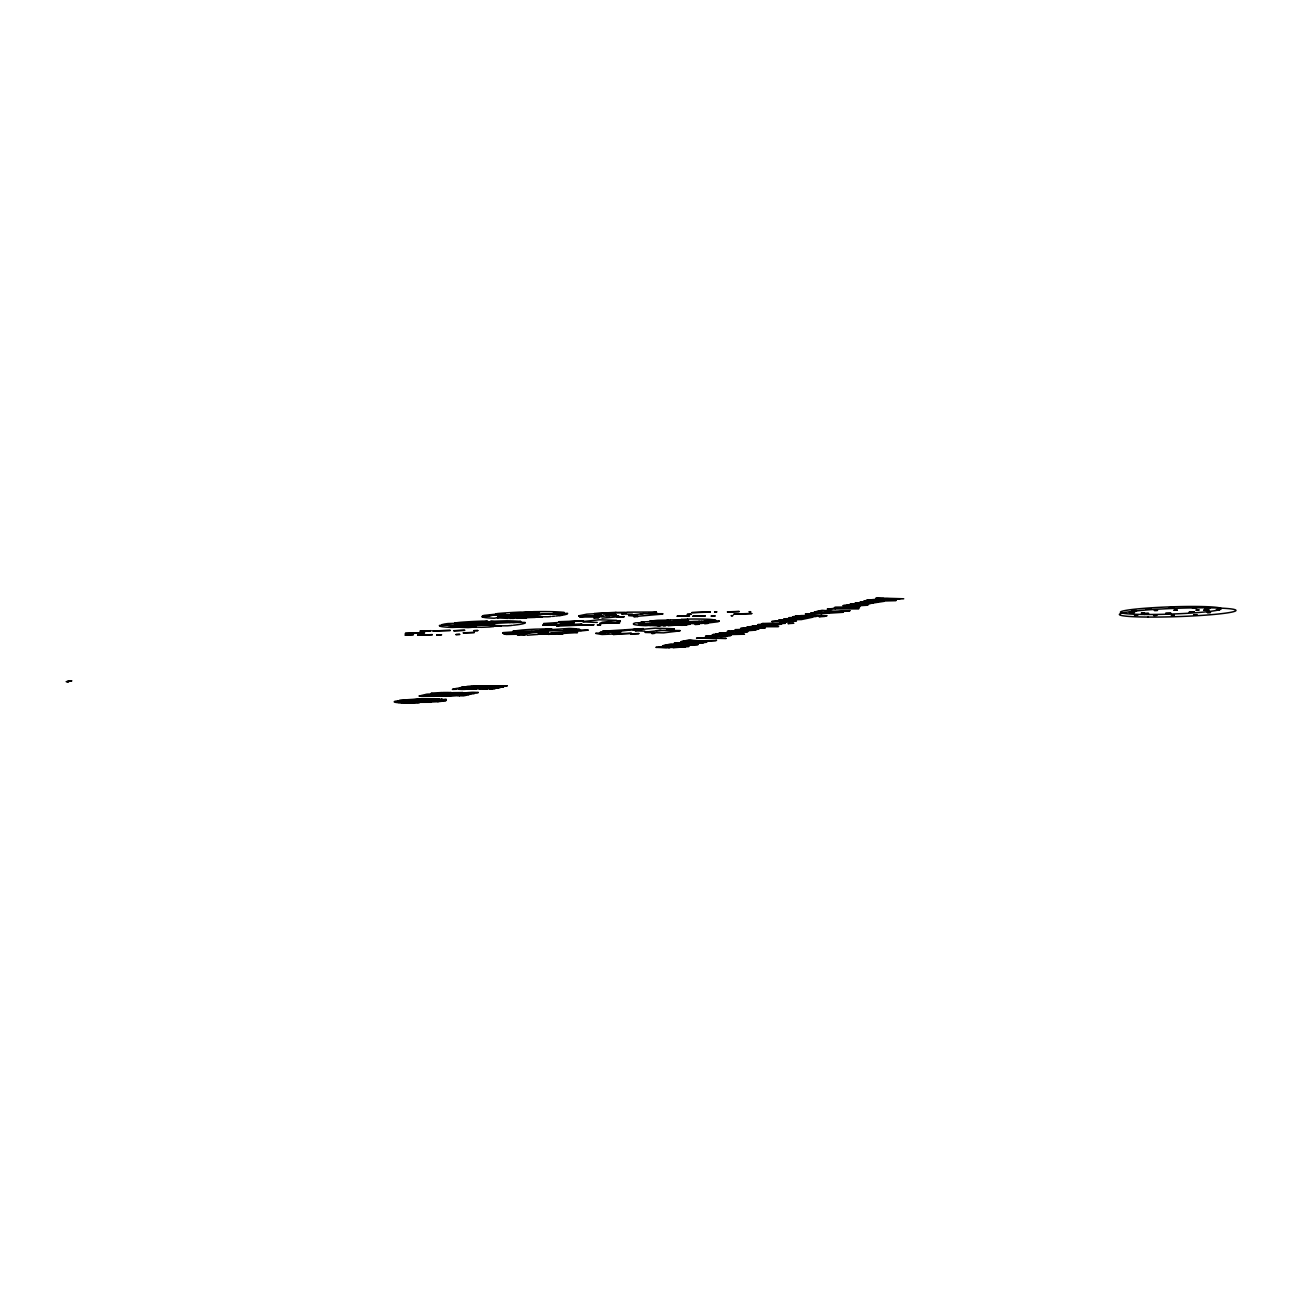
<?xml version="1.0" encoding="UTF-8"?>
<svg xmlns="http://www.w3.org/2000/svg" width="1301" height="1301" viewBox="0 0 1301 1301"><rect width="100%" height="100%" fill="white"/><g stroke="black" fill="none" stroke-linecap="round" stroke-linejoin="round"><path stroke-width="1.5" d="M408.384 702.264L400.952 702.361L417.767 701.288M411.295 700.263L411.311 700.247A34.444 2.456 -2 0 1 411.067 700.41L410.84 700.54M483.256 688.782L487.647 688.603A21.418 1.529 -2 0 1 486.281 688.814L485.582 688.928A17.385 1.236 -2 0 0 484.704 689.058L489.306 688.782A17.076 1.22 -2 0 0 490.493 688.505L487.891 687.741A30.281 2.163 -2 0 1 488.298 687.644L488.965 687.481M458.716 689.205L462.294 688.603M408.433 702.182L415.604 701.727M731.52 633.489L731.504 633.506A46.316 3.318 -2 0 1 732.821 632.969L733.13 632.839M843.162 605.615L843.812 605.355A14.555 1.041 -2 0 1 844.43 605.225L857.57 604.38M426.077 700.052L424.028 700.458L425.476 700.751M409.701 702.264L423.28 701.369L418.125 701.272M482.996 687.839L482.622 687.953A19.515 1.399 -2 0 1 481.077 688.213L480.72 688.278A30.427 2.179 -2 0 0 480.02 688.375A13.823 0.992 -2 0 0 479.711 688.44L479.158 688.538A28.882 2.065 -2 0 1 478.443 688.668L477.955 688.749A22.702 1.626 -2 0 0 476.475 689.058L472.214 689.254L475.678 688.766A12.116 0.862 -2 0 0 476.068 688.684L470.116 688.31L472.67 688.001A19.011 1.366 -2 0 1 476.377 687.839L476.703 687.822M423.492 700.849L418.58 701.353A46.576 3.334 -2 0 1 416.418 701.45L409.473 701.581A41.079 2.944 -2 0 0 404.448 701.776L398.041 702.345L409.457 702.67M688.847 646.564L673.202 647.719M459.383 694.848L468.23 693.644L464.506 693.417M659.396 647.134L672.893 646.402A62.415 4.456 -2 0 1 675.658 646.386L685.416 646.646L671.869 647.426A64.123 4.586 -2 0 1 669.104 647.443L659.526 647.231M677.675 643.068L691.189 642.336A62.415 4.456 -2 0 1 693.953 642.304L703.695 642.564L690.148 643.345A64.123 4.586 -2 0 1 687.383 643.377L677.805 643.149M846.609 605.469L867.523 604.575A11.807 0.846 -2 0 1 866.791 605.258L851.976 606.136A20.117 1.431 -2 0 1 847.097 606.12L843.178 605.729M440.681 695.921L445.934 695.547A24.036 1.724 -2 0 0 449.512 695.498L456.456 694.88M705.484 636.27L706.248 635.994A19.873 1.415 -2 0 1 706.801 635.864L730.837 635.343M846.707 605.567L852.204 605.811A20.149 1.447 -2 0 0 853.781 605.794L864.661 605.014M775.64 624.805L767.98 625.407M567.512 613.763L567.431 613.828A40.868 2.927 -2 0 1 567.22 613.958L566.829 614.137A40.103 2.862 -2 0 1 565.821 614.462L564.764 614.722A41.437 2.96 -2 0 1 564.097 614.853L562.959 615.064A40.412 2.895 -2 0 1 559.43 615.601M498.12 616.186L500.365 615.454M457.968 694.685L470.377 694.197L468.49 694.75M719.014 621.26L718.477 621.553A39.632 2.83 -2 0 1 717.843 621.78L708.151 622.951M493.892 625.83L493.632 626.009A22.914 1.643 -2 0 0 493.616 626.35L493.681 626.366A22.361 1.594 -2 0 1 493.746 626.399M454.472 694.067L464.912 693.303A41.974 3.009 -2 0 1 467.189 693.368L476.751 692.913A29.045 2.082 -2 0 1 477.223 692.799L478.248 692.522M538.029 634.416L527.035 635.23M454.439 623.96L454.927 623.683A15.71 1.122 -2 0 0 455.057 623.342M502.641 632.904L502.706 632.855A27.988 2 -2 0 1 503.308 632.595L518.286 631.554A23.044 1.643 -2 0 0 531.881 631.457L551.413 629.586M690.148 624.252L684.326 624.838M577.433 632.595L563.528 633.424M457.952 695.645L457.985 695.612A26.914 1.919 -2 0 1 458.001 695.612L450.585 696.165A39.388 2.813 -2 0 0 449.674 696.181L446.243 696.198A32.444 2.326 -2 0 0 444.975 696.214M670.015 620.203L665.185 621M454.732 622.951L460.521 622.301A37.274 2.667 -2 0 1 463.319 622.089L465.969 621.911A37.664 2.7 -2 0 1 468.425 621.764L470.929 621.618A40.477 2.895 -2 0 1 474.345 621.439L476.654 621.341A36.965 2.635 -2 0 1 478.996 621.244L481.045 621.162A21.336 1.529 -2 0 1 482.525 621.097L487.599 621.211L483.972 621.78M546.859 630.806L549.656 630.188M548.437 632.465L544.534 633.115M530.255 615.503L522.075 616.3A15.157 1.09 -2 0 0 515.033 616.804L510.545 617.601L516.708 617.78M539.086 634.091L550.339 633.62L539.183 634.221M529.198 615.991L530.385 615.649A24.979 1.789 -2 0 0 531.442 615.308L545.363 613.974M504.04 633.929L513.472 632.871M645.719 624.317L654.826 623.748M493.746 626.529L489.892 626.952A17.141 1.22 -2 0 1 487.891 627.049L485.598 627.147A37.42 2.683 -2 0 1 484.444 627.196L482.427 627.261A21.466 1.529 -2 0 1 481.565 627.293L475.776 627.082A22.8 1.626 -2 0 0 475.613 627.017M501.617 615.471L499.438 616.121M511.033 613.373L518.806 612.869M411.848 699.792L421.882 699.336M616.495 620.675L601.891 622.268M543.623 623.537L576.912 621.195M574.001 622.854L560.162 623.976M721.844 633.213L729.828 632.709M576.457 628.92L570.928 629.717M593.776 624.805L579.287 625.228L593.809 624.675M581.726 624.22L579.628 624.87M582.946 621.553L599.013 619.796L616.56 620.349M677.854 625L668.063 625.748M682.553 622.805L672.536 623.407M470.962 625.228L464.864 626.35L468.067 626.659M681.204 619.455L687.465 619.081M670.096 619.894L680.846 619.683A22.247 1.594 -2 0 0 683.301 619.894M552.99 613.405L557.771 612.999A20.816 1.48 -2 0 1 558.649 612.982L562.357 612.982M542.761 625.065L562.13 624.447M559.072 621.699L576.896 621.049M496.413 622.041L485.989 622.837M526.938 633.392L529.458 632.758M441.153 699.58L442.307 699.222L438.128 699.157A26.199 1.87 -2 0 1 436.307 699.222L429.509 699.694L432.615 699.905M588.003 630.156L581.254 630.887M727.454 635.571L720.364 636.531L730.024 635.734A12.49 0.894 -2 0 0 730.837 635.425M525.002 623.065L525.035 623.049A37.404 2.667 -2 0 1 525.035 623.049L524.758 623.195A34.411 2.456 -2 0 1 524.222 623.423L523.718 623.569A35.062 2.504 -2 0 1 522.953 623.781L522.254 623.943A36.086 2.586 -2 0 1 521.246 624.138L520.221 624.317A35.599 2.553 -2 0 1 519.099 624.496L518.026 624.659A34.346 2.456 -2 0 1 516.546 624.854L514.936 625.065A36.607 2.618 -2 0 1 513.619 625.212L513.423 625.228M551.413 629.668L540.354 630.172L543.233 629.586M475.727 623.342L481.777 622.886A23.564 1.691 -2 0 1 483.761 622.87L485.143 622.854M439.396 625.456L444.552 625.082M458.18 627.212L452.309 627.44A26.394 1.886 -2 0 0 451.707 627.407L450.894 627.375A32.639 2.326 -2 0 1 449.317 627.31L448.943 627.293M535.378 617.406L526.255 617.715M641.247 621.976L650.467 621.553M511.895 617.39L514.854 616.918M621.78 613.779L624.204 613.161M631.359 633.457L613.389 634.514L617.666 633.424M645.198 632.156L659.396 630.513M556.844 625.911L560.08 625.212M562.081 624.61L563.333 624.626M682.96 622.268L695.775 621.536M686.944 620.349L680.309 621.065M594.264 613.519L615.926 612.332M615.893 612.478L625.651 612.462M599.972 623.309L619.683 622.626M625.618 612.625L615.178 612.706M619.552 622.837L599.956 623.455M620.528 631.766L611.974 632.416M626.789 612.186L656.338 611.99M505.39 614.072L501.617 614.869L504.755 615.308M503.845 614.007L500.69 614.365A25.776 1.838 -2 0 0 499.926 614.43L497.535 614.722M526.661 612.137L533.621 611.681A31.419 2.244 -2 0 1 535.849 611.649L538.338 611.616A39.453 2.813 -2 0 1 541.297 611.584L543.899 611.584A36.558 2.618 -2 0 1 546.176 611.584L548.144 611.616A37.241 2.667 -2 0 1 550.03 611.633L551.852 611.681A37.111 2.651 -2 0 1 553.592 611.714L555.251 611.779A37.062 2.651 -2 0 1 556.828 611.844L558.324 611.925A38.054 2.716 -2 0 1 559.706 612.007L561.463 612.137A32.85 2.342 -2 0 1 563.008 612.283L563.512 612.332A40.152 2.878 -2 0 0 563.902 612.381C566.553 612.787 556.665 613.389 560.422 612.95M578.701 615.845L586.93 614.153L614.885 612.771M618.609 616.235L617.016 616.788M662.697 614.072L633.912 616.593M490.688 621.293L506.853 620.805A41.128 2.944 -2 0 1 510.594 620.886L512.545 620.951A41.567 2.976 -2 0 1 513.976 621.016L515.716 621.097A41.323 2.96 -2 0 1 516.806 621.162L518.172 621.244A34.704 2.488 -2 0 1 519.408 621.341L519.993 621.406M483.11 688.945A25.825 1.854 -2 0 0 483.208 688.863L479.093 688.961A31.208 2.228 -2 0 0 480.638 688.684M656.306 612.218L648.744 613.243M495.079 622.74L483.143 623.846M628.643 615.324L643.442 613.617L662.811 613.73M680 630.839L663.559 632.855L645.247 632.465M729.845 632.871L729.633 632.969A34.574 2.472 -2 0 0 728.495 633.489M660.274 624.643L659.916 624.756A24.686 1.773 -2 0 1 658.68 625.017L656.891 625.423L660.144 625.846M635.36 630.66L638.515 630.042M431.428 693.303L431.672 693.205A21.255 1.512 -2 0 1 432.013 693.091L442.031 692.522M602.656 616.056L600.834 616.463L609.535 615.617M615.893 614.722L609.47 615.373M864.628 604.932L859.18 604.672A19.613 1.399 -2 0 0 857.099 604.689M513.911 616.69L498.706 617.178M674.016 629.001L666.6 629.96M579.758 616.788L586.897 616.072M439.608 695.986L434.485 696.295A14.457 1.041 -2 0 0 433.558 696.295L431.672 696.311M806.734 617.91L783.836 618.821L796.83 618.723M877.98 602.054L855.099 602.965L868.092 602.867M677.219 616.17L689.465 615.731M689.432 615.861L677.219 616.284M529.361 632.904L520.839 632.546M595.777 633.262L609.079 632.546M441.202 699.629L446.308 699.483M828.542 613.064L822.313 613.6A11.481 0.813 -2 0 1 820.947 613.617L805.335 614.039L843.162 612.267L810.832 612.82L828.558 612.917M733.943 614.072L751.734 613.438M751.734 613.633L734.04 614.283M602.656 631.213L643.377 628.611M691.904 612.511L710.248 611.86M710.232 612.072L691.986 612.722M1153.58 615.389L1156.784 615.275M1174.039 610.202L1177.242 610.088M1193.911 614.82L1197.115 614.706L1193.928 614.885M643.345 628.708L639.035 629.196M630.757 633.961L638.824 633.652M474.084 627.115L468.458 627.586A22.28 1.594 -2 0 1 467.368 627.586L460.245 627.293M473.873 630.643L477.825 630.546M630.725 633.863L638.758 633.554M1136.554 610.608L1131.594 610.901L1136.651 610.689M1143.514 613.6L1148.637 613.405L1143.546 613.665M1169.079 607.697L1174.234 607.567L1169.127 607.762M1194.204 611.974L1189.065 612.169L1194.188 611.925M1204.889 608.51L1210.028 608.331L1204.937 608.575M414.19 699.792L419.085 699.385M410.644 701.044L396.171 701.792L397.862 701.369A27.63 1.968 -2 0 1 399.44 701.206L402.334 700.784L395.455 701.19A26.703 1.903 -2 0 0 412.059 702.979L413.133 702.963M727.47 611.86L739.163 611.454M739.131 611.6L727.535 612.023M442.161 694.571L432.55 694.701L442.145 694.49M1137.643 615.129L1134.472 615.308L1137.676 615.145M1156.719 615.357L1153.694 615.471M1177.177 610.169L1174.104 610.267M1174.283 615.259L1171.29 615.406L1174.299 615.194M1198.888 609.99L1195.863 610.104L1198.953 609.909M1219.135 610.039L1216.061 610.136L1219.2 609.958M420.174 631.083L431.151 630.709L420.19 631.229M463.351 632.79L474.312 632.416M474.28 632.562L463.367 632.937M405.196 634.937L413.49 634.644L405.213 635.034M453.87 630.676L464.831 630.302L453.903 630.822M399.83 701.385L410.661 700.93M455.919 634.53L459.871 634.384L455.984 634.595M515.196 616.69L511.83 616.349A18.507 1.317 -2 0 1 510.561 616.316L509.195 616.17L510.577 615.845M436.778 634.921L441.608 634.774L436.794 635.002M494.738 626.09L500.918 625.96M542.289 616.934L535.914 617.129M535.817 616.934L542.696 616.609M477.743 630.578L473.922 630.709M500.901 626.074L494.852 626.253M708.362 621.049L715.859 620.398M704.654 621.244L719.258 620.853M497.584 614.804L499.308 614.966M616.788 616.869L602.021 618.17M409.864 702.329L430.907 702.264L423.898 701.971L427.639 701.255A13.368 0.959 -2 0 1 430.826 700.979A29.11 2.082 -2 0 1 431.802 700.914L432.452 700.865A29.549 2.114 -2 0 0 435.624 700.637L440.47 700.475L437.543 700.637M458.911 695.775L463.579 695.84A20.588 1.48 -2 0 0 464.213 695.71L465.986 695.303M577.937 625.326L579.953 624.789M600.607 624.822L597.273 624.952L600.607 624.773M654.517 633.359L651.736 633.473L654.533 633.294M578.148 625.261L556.861 626.09M638.01 616.528L633.929 616.658M624.057 616.804L617.455 617.016L624.155 616.625M562.308 613.047L560.926 613.161M633.457 629.749L635.522 629.424M690.961 614.267L687.091 614.414L690.994 614.17M642.141 629.375L655.119 628.172L674.064 628.79M732.723 615.649L731.048 615.715L732.723 615.617M642.792 629.229L641.621 629.505A22.28 1.594 -2 0 1 639.75 629.847L639.376 629.912M488.623 687.562L500.365 687.432A42.071 3.009 -2 0 1 499.909 687.546L499.909 687.546M494.965 688.652L495.079 688.619A34.444 2.456 -2 0 1 494.347 688.782L489.761 689.188L490.705 688.993A12.571 0.894 -2 0 0 491.355 688.88L492.233 688.684A14.051 1.008 -2 0 0 493.599 688.099M420.808 695.612L424.256 694.832M420.337 695.71L419.605 695.872A29.907 2.13 -2 0 0 419.02 696.002L421.703 696.393A20.361 1.464 -2 0 0 423.248 696.377L431.363 696.311M424.614 694.75L425.931 694.458M431.851 694.409L433.038 693.986L427.33 694.149A30.834 2.212 -2 0 0 426.858 694.246L426.761 694.279A39.095 2.797 -2 0 1 426.305 694.376L426.061 694.441M498.446 687.871L499.291 687.676M66.936 681.74L68.302 681.626M67.766 681.691L70.498 680.96M71.246 680.797L71.831 680.846M820.671 615.438L821.728 615.194M468.132 694.832L465.628 695.385M496.754 688.245L497.958 687.969M799.286 616.089L801.286 615.893A11.563 0.829 -2 0 1 803.189 615.877L827.046 615.698L804.847 615.552A25.955 1.854 -2 0 0 801.188 615.601L795.269 616.267L798.798 616.219M831.274 608.966L833.274 608.77A11.563 0.829 -2 0 1 835.177 608.754M750.856 626.854L752.856 626.675A11.563 0.829 -2 0 1 754.759 626.659L778.632 626.48L756.434 626.334A25.955 1.854 -2 0 0 752.775 626.383L746.888 627.033L750.368 627.001M475.613 622.903L456.651 623.455A21.873 1.561 -2 0 0 455.708 623.212L454.83 623.049M623.634 613.275L625.114 612.982A20.523 1.464 -2 0 0 626.48 612.576M562.178 624.854L581.775 623.976M560.276 625.033L561.3 625.017A33.68 2.407 -2 0 1 560.585 625.13L542.826 625.261M720.169 632.888L733.422 632.514M614.186 633.977L602.33 634.481A29.614 2.114 -2 0 1 601.16 634.384L595.891 633.473M69.815 681.139L68.611 681.415M549.933 630.139L550.079 630.107A26.427 1.886 -2 0 0 552.583 629.521L569.122 628.432A37.664 2.7 -2 0 1 570.57 628.448L576.489 628.806M613.861 634.026L615.942 633.815M640.889 623.098L640.742 623.13A13.612 0.976 -2 0 0 642.727 622.707M640.32 623.195L638.449 623.602L642.043 623.862M639.718 623.634A14.457 1.041 -2 0 1 641.751 623.212L643.995 622.626L641.295 622.106M615.601 633.733L616.544 633.587M601.273 616.511L599.712 616.641M437.461 700.442L435.38 700.084A33.289 2.374 -2 0 0 433.607 700.052A17.71 1.268 -2 0 0 431.395 700.052L416.84 700.28M599.94 616.609L597.273 616.999M561.69 615.275L560.455 615.471M616.072 633.668L617.227 633.62M712.72 620.317L714.656 619.894L710.46 619.39A40.201 2.878 -2 0 0 709.744 619.357L708.232 619.276A38.168 2.732 -2 0 0 706.232 619.195L703.418 619.113A37.648 2.7 -2 0 0 701.109 619.065L698.913 619.048A39.225 2.797 -2 0 0 697.417 619.032L695.092 619.016A37.696 2.7 -2 0 0 692.978 619.032L691.351 619.032A34.785 2.488 -2 0 0 689.14 619.065L687.741 619.081M599.533 616.772L598.281 616.853M527.507 633.408L526.287 633.489L545.282 631.408L531.881 631.424M526.612 633.441L523.474 633.847M617.796 633.408L620.61 632.693L610.852 632.449M497.275 622.203L508.854 621.959M617.341 633.603L631.375 633.245M524.921 633.668L526.124 633.506M596.883 617.048L579.839 616.967M596.362 617.129L593.663 617.861L598.46 618.138M526.173 633.587L524.563 633.717M848.642 607.258L854.025 606.705M559.267 615.617L557.657 615.828A38.916 2.781 -2 0 1 556.112 616.007L555.917 616.024M848.333 607.291L847.244 607.437A30.427 2.179 -2 0 1 845.39 607.665L834.331 607.697L835.079 607.307A19.873 1.415 -2 0 1 835.632 607.193L858.855 607.047A12.49 0.894 -2 0 0 859.668 606.738M719.209 636.01L727.438 635.49M633.994 629.554L619.292 631.31M718.672 636.091L718.412 636.124A30.427 2.179 -2 0 1 716.558 636.352L705.565 636.417M524.205 633.766L523.278 633.88M492.396 615.162L481.858 616.788A25.581 1.821 -2 0 0 482.02 616.853L482.329 616.999A34.574 2.472 -2 0 0 482.704 617.113L483.175 617.243A36.021 2.569 -2 0 0 484.021 617.406L485.273 617.601A38.266 2.732 -2 0 0 486.525 617.747L487.794 617.861A40.185 2.878 -2 0 0 488.883 617.942L491.111 618.089A27.728 1.984 -2 0 0 492.819 618.17L493.632 618.203A16.848 1.203 -2 0 1 494.217 618.235L501.048 617.081M523.441 633.929L522.14 634.01L524.027 633.782M632.725 629.684L638.206 629.245M516.074 614.674L516.839 614.576A20.588 1.48 -2 0 1 518.237 614.43L525.279 614.283A21.223 1.512 -2 0 1 526.612 614.511L520.693 615.357M542.387 633.376L543.948 633.18M517.343 614.446L512.236 615.064M521.359 634.107L517.424 634.921L523.132 635.213M664.567 621.081L668.438 620.105L658.03 620.284A36.493 2.602 -2 0 0 656.452 620.398L649.752 621.146L663.738 621.049M456.7 693.547L457.139 693.482A26.231 1.87 -2 0 0 460.359 692.994L461.123 692.848A16.376 1.171 -2 0 1 461.595 692.783L462.652 692.539L453.333 692.652A21.873 1.561 -2 0 0 452.26 692.75L445.17 693.026M425.769 701.304L427.59 700.963L425.947 700.767M517.538 614.43L520.205 613.974L514.936 613.633A17.547 1.252 -2 0 1 512.61 613.584L511.13 613.454M506.056 634.433L521.05 634.205M473.857 625.147L475.044 625A21.645 1.545 -2 0 1 480.785 624.48L486.444 624.464L482.378 624.935M473.662 625.163L473.06 625.228A30.606 2.195 -2 0 1 472.458 625.293M520.758 634.172L521.864 634.124M455.35 693.693L446.877 694.002A44.868 3.204 -2 0 0 446.08 694.002L444.714 693.97M515.749 614.641L511.992 615.08M426.891 701.337L424.305 701.467A17.482 1.252 -2 0 0 423.622 701.548L418.418 701.906M425.671 701.467L425.167 701.532A29.679 2.114 -2 0 0 424.191 701.629A11.823 0.846 -2 0 0 422.256 701.922L430.127 702.036M513.553 616.983L511.748 616.983M514.383 616.902L531.28 616.332M666.893 625.244L669.267 625M663.738 621.162L661.331 621.553L664.356 621.748A15.336 1.09 -2 0 0 673.251 621.455L677.479 621.211M666.681 625.261L659.656 625.7M554.698 616.154L554.486 616.186A38.266 2.732 -2 0 1 553.006 616.332L552.34 616.398M540.809 629.782L541.948 629.684M462.766 688.554L463.01 688.522A38.331 2.748 -2 0 0 464.002 688.424L465.173 688.229L458.212 688.571A40.786 2.911 -2 0 1 457.806 688.668L457.594 688.717A20.962 1.496 -2 0 0 456.505 689.091A30.85 2.212 -2 0 1 456.391 689.27L452.406 689.4L453.236 689.123A18.93 1.35 -2 0 0 453.626 689.042L455.773 688.571A36.574 2.618 -2 0 0 456.358 688.424L462.148 688.001A18.848 1.35 -2 0 0 463.172 687.969L464.864 687.904A44.445 3.171 -2 0 1 465.872 687.871L467.563 687.822A22.084 1.577 -2 0 0 470.946 687.692L483.013 687.79M427.753 701.418L446.21 700.426A31.078 2.228 -2 0 0 445.869 700.523L445.658 700.572A39.079 2.797 -2 0 1 445.349 700.654M562.731 630.497L564.699 630.302A40.786 2.911 -2 0 1 565.366 630.237L588.036 629.993M493.258 615.194L487.842 616.186A25.402 1.821 -2 0 1 486.981 616.219M565.333 630.302L562.91 630.79L566.813 631.066M561.642 630.611L546.892 630.936M510.106 625.57L509.016 625.667A18.734 1.334 -2 0 1 507.439 625.814L501.568 625.83A22.263 1.594 -2 0 0 501.194 625.781M565.593 630.204L569.171 630.009M510.138 615.812L513.017 615.601M651.899 623.277L650.793 623.39L661.168 623.098L658.696 623.455M481.533 625.049L467.498 625.683M650.337 623.423L649.183 623.537M492.819 615.113L494.543 615.097M482.313 621.927L492.835 622.041L479.776 622.545L483.874 621.911M649.947 623.569L648.939 623.553M707.435 621.13L704.134 621.293M437.982 701.694L430.468 702.036M669.495 624.854L683.919 624.756M648.971 623.651L646.028 623.748M493.046 615.097L494.266 615.113M490.168 623.846L487.615 624.496M649.118 624.008L647.426 624.236L650.646 624.545A21.824 1.561 -2 0 0 651.785 624.415L653.492 624.382M685.513 624.773L688.522 624.22L685.042 623.862M511.976 615.715L499.486 616.3L504.739 616.495M472.328 625.57L467.059 626.22L470.555 626.627M648.191 623.618L647.15 623.683M659.867 623.504L656.273 623.699M512.334 614.95L504.723 615.21M465.644 624.073L479.451 623.781A37.599 2.683 -2 0 1 480.02 623.813L480.963 623.862M659.135 623.667L672.584 623.504M511.911 615.666L514.367 615.568M704.947 621.325L701.304 621.536M635.408 629.521L640.19 629.489L633.522 629.912M466.197 686.993C465.856 685.887 472.133 686.31 479.484 685.92A46.934 3.35 -2 0 1 480.443 685.92L481.077 685.92A25.093 1.789 -2 0 0 482.02 685.903A11.855 0.846 -2 0 0 482.98 685.887L486.655 685.969L481.289 686.18M512.074 614.966L510.415 615.08M498.982 617.276L497.096 617.52L498.462 617.812A26.784 1.919 -2 0 1 500.153 618.008L508.252 618.414M556.714 614.235L567.545 613.291M464.864 624.122L454.504 624.138M648.727 623.927L650.435 623.83M680.049 630.53L659.607 630.497M466.295 687.172L464.831 687.27A18.474 1.317 -2 0 1 462.847 687.4C455.155 687.172 479.11 686.847 469.482 687.562A21.19 1.512 -2 0 0 468.767 687.595L467.596 687.644M468.035 625.651L468.571 625.618A15.921 1.138 -2 0 0 472.556 625.293M700.263 623.39L697.352 623.651M701.369 623.423L702.459 623.342A24.621 1.756 -2 0 1 703.841 623.26L708.394 623.244L707.419 623.472A21.792 1.561 -2 0 1 704.67 623.764M466.132 687.4L469.596 687.221M659.087 623.553L655.509 623.618M704.134 621.39L703.321 621.439M700.816 623.455L701.337 623.309A20.393 1.464 -2 0 1 704.134 623.163L706.719 623.033M465.66 687.432L463.449 687.546M440.161 693.222C428.208 694.1 456.472 695.076 447.235 694.132A26.296 1.886 -2 0 1 445.267 694.1L443.365 694.067M511.797 617.064L506.138 617.227M640.466 613.796L643.296 613.682M459.253 625.472L450.455 626.431L453.903 626.838M547.412 629.326L551.787 628.838L535.784 629.147A40.071 2.862 -2 0 0 532.353 629.326L530.109 629.456A38.575 2.765 -2 0 0 526.303 629.7L523.701 629.895A40.786 2.911 -2 0 0 522.189 630.009L513.017 631.099L517.554 631.538M682.066 621.049L688.538 620.301L684.196 619.78M511.537 632.985L516.204 632.758M699.466 623.439L691.026 623.358A18.458 1.317 -2 0 0 687.92 622.935L686.684 622.87M472.653 693.466C470.149 693.872 477.5 693.384 473.06 693.433M522.888 612.722L526.059 612.218L520.335 612.088A27.841 1.984 -2 0 0 519.473 612.12L517.473 612.218A32.623 2.326 -2 0 0 515.472 612.316L513.505 612.413A37.241 2.667 -2 0 0 510.74 612.576L507.244 612.787A36.932 2.635 -2 0 0 504.918 612.95L501.926 613.178A31.858 2.277 -2 0 0 499.535 613.373L498.625 613.454A16.506 1.187 -2 0 1 497.909 613.519L496.055 613.812L505.422 613.974M546.257 614.007L534.825 614.495A19.092 1.366 -2 0 1 533.979 614.576L527.604 614.56A19.32 1.382 -2 0 0 525.425 614.17M510.984 633.018L502.658 633.034M661.038 630.351L656.468 630.611M522.417 612.82L518.205 613.405L532.028 613.275M448.113 625.391L462.294 625.358A14.685 1.057 -2 0 1 467.026 625.082M467.856 625.57L462.636 625.732M658.745 622.772L661.77 622.594A23.678 1.691 -2 0 0 666.567 622.285L668.649 621.992L665.933 621.813A19.71 1.415 -2 0 0 664.258 621.829L662.86 621.845M646.581 623.83L640.921 623.976M544.891 629.521L546.631 629.44M515.993 632.709L516.839 632.66M580.685 630.92L571.237 631.782L573.887 632.156M448.536 692.896L451.268 692.571L447.674 692.474A21.515 1.545 -2 0 1 445.788 692.49L442.649 692.506M556.194 614.17L548.859 614.137M678.049 621.179L679.464 621.114M685.334 624.691L678.585 625.228L682.098 625.293A31.679 2.26 -2 0 0 686.489 625.082M440.844 693.335L444.828 693.043M458.424 625.521L454.456 625.781M467.579 625.586L462.115 625.862M679.805 621.179L676.666 621.341A26.768 1.919 -2 0 0 675.252 621.423L671.251 621.845L674.845 622.089M531.898 631.359L522.547 631.587M516.497 632.741L520.937 632.481M516.773 632.725L517.635 632.676M494.12 615.015L500.348 615.34M683.806 621.845L685.497 621.764A16.75 1.203 -2 0 1 694.62 621.504M505.097 686.099C501.243 686.489 509.683 686.099 505.292 686.082M399.846 701.483L406.351 701.581A11.742 0.846 -2 0 0 409.994 701.353L412.921 701.093A26.166 1.87 -2 0 1 415.312 700.897L423.508 700.8M514.464 615.519L515.489 615.519M586.54 616.04L587.434 615.991M702.491 621.39L699.548 621.602M518.286 632.595L520.058 632.514M788.178 621.504C804.847 619.975 777.396 620.788 786.487 621.569M757.101 628.432L762.288 627.749L753.051 628.546L764.728 627.993A13.953 0.992 -2 0 0 765.33 627.846L758.402 627.147A21.906 1.561 -2 0 0 756.369 627.163L740.578 628.464L754.775 627.489L748.807 628.903M473.044 687.774L461.611 689.042L473.336 688.701L464.229 689.4M586.328 616.04L602.656 615.926M749.669 611.698C747.002 611.958 752.726 611.779 750.01 611.681M496.331 687.042L498.446 686.83L494.169 686.668M494.413 615.015L499.486 614.966A27.988 2 -2 0 1 501.34 615.113L503.243 615.259M585.873 616.072L578.701 616.007M588.019 616.024L589.695 615.893A23.337 1.675 -2 0 1 599.045 615.601L601.843 615.568M682.375 621.927L675.105 622.089M539.33 632.091L534.613 632.253M539.443 632.14L548.534 632.286M491.485 686.278L489.908 686.391L507.244 685.79L481.403 686.652A22.231 1.594 -2 0 0 476.296 686.635L473.873 686.554L476.703 686.343A16.702 1.187 -2 0 1 478.508 686.359L479.305 686.375A29.549 2.114 -2 0 0 480.394 686.391L493.095 685.838M463.221 687.79L463.741 687.774A12.034 0.862 -2 0 1 465.433 687.709L466.1 687.692A16.848 1.203 -2 0 0 467.433 687.644M447.869 692.929L447.528 692.945A12.538 0.894 -2 0 1 446.178 692.994L445.836 693.01M645.459 623.781L642.58 623.862M684.505 624.74L682.553 624.919M463.563 687.774L459.643 687.79L461.156 687.644A15.482 1.106 -2 0 1 462.18 687.595L463.107 687.562M451.984 694.815L454.472 694.555L445.04 694.945M421.378 699.174L424.646 699.174A20.995 1.496 -2 0 0 428.078 699.125L432.143 698.832L429.899 698.8A20.474 1.464 -2 0 1 428.403 698.832L427.07 698.848A26.264 1.87 -2 0 0 401.342 700.28L399.309 700.523L411.295 700.166M509.488 615.227L503.389 615.178M651.248 625.033L649.752 625.439M442.129 693.124L438.291 693.628L441.006 693.905M519.652 632.595L521.246 632.465M787.447 621.813L785.69 621.878M756.385 628.741L749.425 628.903M451.301 694.49L448.601 694.604A29.777 2.13 -2 0 1 436.811 695.01L434.518 695.222L444.357 695.059M515.96 615.454L516.855 615.422M482.086 624.935L480.085 625.017A21.044 1.512 -2 0 0 471.84 625.456M482.395 625.017L493.908 625.57M712.672 620.561L714.379 620.642M701.629 621.423L699.255 621.602M696.962 623.569L689.367 623.374M442.503 693.254L444.178 693.189M480.654 625L481.793 624.952M564.032 632.14L571.968 631.424L567.041 631.066M429.2 699.19L423.882 699.32M430.647 699.141L439.218 698.962L436.746 699.109A32.151 2.293 -2 0 1 433.119 699.19L432.42 699.206A30.899 2.212 -2 0 0 430.989 699.239A11.774 0.846 -2 0 0 427.395 699.369L424.451 699.662L426.077 700.003M486.59 616.186L482.378 616.04L483.549 615.536A39.892 2.846 -2 0 1 484.2 615.373L498.803 613.861M632.481 614.202L621.845 614.007M467.059 625.098L470.978 625.163M576.961 629.651C586.1 628.92 568.277 629.456 576.798 629.651M520.546 632.546L531.215 632.302M491.502 686.082L495.909 685.806A29.939 2.147 -2 0 0 497.34 685.79L499.308 685.806L495.405 686.017M410.173 702.654L411.262 702.605A15.888 1.138 -2 0 1 417.686 702.442M516.936 615.471L519.815 615.373M476.41 687.644L486.395 687.123L477.077 687.627M522.173 615.259L530.288 615.406M651.167 624.935L652.907 624.887M562.552 632.188L550.843 632.953L558.064 633.408A27.988 2 -2 0 1 561.918 633.392L563.073 633.408M493.827 686.684L488.493 687.123A33.777 2.407 -2 0 0 488.07 687.204L487.631 687.286A36.656 2.618 -2 0 0 486.281 687.578L485.257 687.855A25.109 1.789 -2 0 1 482.736 688.343L481.809 688.473A24.069 1.724 -2 0 0 480.915 688.636M444.519 693.173L445.186 693.157A35.322 2.521 -2 0 0 446.194 693.124M714.347 620.349L715.794 620.382M518.644 615.357L521.587 615.275M497.031 687.172L490.9 687.644L491.778 687.936M532.922 613.259L539.443 612.771L532.922 612.56M606.055 615.503L618.674 615.861M653.2 624.887L656.859 624.61L653.769 624.382A28.167 2.017 -2 0 0 652.663 624.513M556.373 633.424L548.323 634.335L563.17 633.717L556.617 633.343M432.306 695.889L433.64 695.856A25.5 1.821 -2 0 1 435.981 695.791L439.64 695.921M519.392 612.869L529.93 612.901L522.888 613.828L525.279 614.186M699.905 621.471L698.67 621.618M609.6 631.538L600.151 632.302L605.615 632.514M431.639 695.905L424.549 695.71L434.192 695.222L427.687 695.628L431.818 695.807A20.247 1.447 -2 0 0 433.493 695.759L443.576 695.498A43.453 3.106 -2 0 1 445.56 695.466L446.552 695.45M498.69 613.909L501.731 613.796M597.257 622.431L583.011 621.862M644.743 631.115L635.343 630.822M469.612 687.009L473.678 686.814A31.289 2.244 -2 0 0 474.784 686.847L476.556 686.847M418.629 699.222L423.541 699.32M499.259 613.893L500.121 613.877M699.613 621.488L698.084 621.634M693.222 643.605L706.768 642.255A12.603 0.894 -2 0 0 702.052 642.011A34.509 2.472 -2 0 0 693.384 642.011L674.178 643.214L684.879 643.702M854.302 606.412L859.668 606.656M830.786 609.096L827.225 609.177L833.177 608.478A25.955 1.854 -2 0 1 836.819 608.429L859.034 608.575L835.193 608.754M458.635 625.797L462.066 625.748M609.356 631.489L610.462 631.457M447.202 695.433L452.406 695.092L448.943 694.88M511.944 617.503L519.294 617.731A15.563 1.106 -2 0 1 524.547 617.682L525.864 617.829L519.587 618.235A35.403 2.537 -2 0 1 516.676 618.3M699.044 621.504L695.872 621.65M609.128 631.489L620.496 631.668M719.925 633.636L715.371 634.059L719.729 633.945A50.56 3.61 -2 0 1 721.307 633.929L730.577 633.847M692.376 643.621L691.481 643.637M445.332 695.043L438.795 695.059M444.714 694.945L445.999 695.027M866.808 603.957L883.981 601.338L860.156 601.826L877.996 601.94M553.51 614.348L558.779 613.861L557.007 613.649A19.027 1.366 -2 0 0 556.112 613.633L553.006 613.438M505.308 616.479L513.96 616.609M611.828 631.505L613.145 631.473M493.193 686.034L494.787 686.017M501.308 617.194L505.731 617.097M518.562 617.666L519.701 617.633A14.165 1.008 -2 0 1 526.629 617.682M513.814 618.349L513.537 618.365A40.721 2.911 -2 0 1 511.846 618.382M698.491 621.504L695.596 621.65M665.754 625.797L663.477 625.83M608.25 631.505L602.705 631.343M609.746 632.465L607.778 632.497M438.762 695.157L433.9 695.124M446.357 694.913L446.682 694.913A39.306 2.813 -2 0 1 448.308 694.88L448.617 694.88M867.133 603.631L850.057 604.087L865.588 603.648M866.352 603.957L873.02 603.079L868.515 602.851M670.942 623.504L661.916 624.399A21.548 1.545 -2 0 1 660.892 624.756L659.916 625.212L677.463 624.643M613.584 631.473L616.56 631.457M413.816 702.963L419.459 702.589L417.572 702.475M454.716 625.651L449.252 625.326M461.302 625.879L460.473 625.895A12.034 0.862 -2 0 0 454.472 626.041L452.049 626.415L455.561 626.773M511.293 618.382L509.618 618.398M794.878 619.52L801.758 618.934L797.253 618.723M553.917 624.073L554.893 624.057M555.332 624.138L556.779 624.122M532.646 612.56L528.222 612.527M553.267 614.267L552.193 614.267M535.036 616.284L540.614 616.3M766.744 625.716L752.352 625.83L767.411 625.407M767.053 625.716L767.33 625.716A18.084 1.301 -2 0 0 770.094 625.683L781.657 624.122L757.832 624.61L775.624 624.74M732.333 633.522L743.115 632.546L734.04 633.815A17.612 1.252 -2 0 1 731.438 633.847M687.953 643.686L686.164 643.702M669.673 647.752L667.868 647.768M444.34 696.214L440.763 696.084M534.76 616.284L531.263 616.267M794.326 619.52L778.795 619.943L801.416 619.569L812.718 617.211L788.894 617.699L806.734 617.796M727.129 633.571L728.511 633.554M67.766 681.122L71.344 680.943M66.172 681.626L67.164 681.561M67.88 681.529L68.855 681.513M463.92 689.4L463.286 689.4A29.142 2.082 -2 0 0 462.018 689.416L458.765 689.27M418.32 701.759L416.157 701.727M501.243 613.861L503.845 613.991M779.884 621.992L785.853 620.577L771.688 621.52L787.447 620.235A21.906 1.561 -2 0 1 789.479 620.219L796.407 620.935A13.953 0.992 -2 0 1 795.805 621.081L779.95 621.992M726.82 633.571L721.941 633.359M434.908 695.01L430.973 694.636A22.101 1.577 -2 0 1 431.867 694.409M564.845 622.138L563.967 622.22M695.319 621.667L696.311 621.52M551.982 624.09L543.639 623.683M666.6 647.784L655.883 647.345L675.138 646.06A34.509 2.472 -2 0 1 683.887 646.06A12.603 0.894 -2 0 1 688.603 646.321M658.81 625.862L649.931 625.472M603.599 614.105L615.991 614.527M509.927 622.61L494.055 623.407A13.53 0.976 -2 0 1 491.258 623.764M654.923 624.496L658.891 624.74L645.638 625.667A18.442 1.317 -2 0 0 644.841 625.635L644.271 625.602A30.655 2.195 -2 0 1 642.076 625.488L640.401 625.391A38.9 2.781 -2 0 1 639.181 625.293L637.913 625.163A39.713 2.846 -2 0 1 636.352 624.968L635.555 624.838A39.42 2.813 -2 0 1 634.79 624.691L634.124 624.513A40.591 2.895 -2 0 1 633.798 624.399L633.441 624.204M525.197 635.23L524.157 635.23M674.308 622.171L673.3 622.171A21.58 1.545 -2 0 0 671.999 622.171L656.745 624.008L660.339 624.545M673.365 623.504L683.269 623.797M446.259 699.434L438.795 700.036A15.27 1.09 -2 0 0 437.038 699.971A21.889 1.561 -2 0 0 433.9 699.905M432.94 699.905L433.884 699.905M636.791 616.235L628.643 615.633M637.018 616.381L637.994 616.446M551.64 614.365L548.811 614.267M648.467 624.561L645.768 624.382M480.996 686.18L477.467 686.147A32.606 2.326 -2 0 0 476.508 686.164L470.751 686.586L472.572 686.798M444.178 694.083L442.047 693.921A30.118 2.147 -2 0 1 441.006 693.905M441.738 694.035L438.518 694.1A12.587 0.894 -2 0 1 434.567 693.953L433.07 693.726M445.511 624.952L444.6 624.935A25.223 1.805 -2 0 1 443.917 624.919L441.592 624.74L444.275 624.09A41.128 2.944 -2 0 1 444.828 623.992L446.324 623.764A27.028 1.935 -2 0 1 447.983 623.537L454.927 623.342M545.363 614.121L548.68 614.121M472.637 687.009L472.897 687.009A24.166 1.724 -2 0 1 473.662 687.042L473.906 687.042A11.481 0.813 -2 0 1 475.255 687.107L481.614 686.977L478.41 686.847A34.233 2.456 -2 0 0 477.5 686.847M464.148 693.287L461.79 693.091L471.905 692.295A31.322 2.244 -2 0 0 473.157 692.278L478.264 692.474M597.614 614.023L597.777 614.023A26.492 1.886 -2 0 0 601.794 614.105M641.344 623.846L639.978 623.716M455.773 626.789L460.115 627.196M597.793 613.958L594.378 613.682M454.114 626.838L454.943 626.871M546.469 614.153L548.437 614.251M468.458 626.675L469.872 626.724A17.32 1.236 -2 0 1 474.312 627.049M509.244 621.976L509.049 621.976A16.783 1.203 -2 0 0 516.042 622.089L520.855 621.488A25.272 1.805 -2 0 0 520.433 621.439L520.286 621.423M481.337 623.878L483.256 624.106L480.671 624.415A16.539 1.187 -2 0 1 471.921 624.838L470.214 624.87A16.913 1.203 -2 0 0 461.92 625.244M490.542 624.87L491.079 624.903A21.076 1.512 -2 0 1 494.494 625.228L494.982 625.326M574.066 632.172L577.465 632.514M684.001 619.764L683.822 619.764A22.784 1.626 -2 0 1 681.919 619.634L681.252 619.52M683.545 619.894L686.977 620.235M482.964 623.83L481.858 623.764A38.103 2.732 -2 0 0 479.923 623.683L475.743 623.407M448.764 627.277L448.032 627.245A38.754 2.765 -2 0 1 445.706 627.082L444.243 626.936A40.315 2.878 -2 0 1 443.462 626.854L442.389 626.724A38.152 2.732 -2 0 1 440.974 626.464L440.389 626.318A40.981 2.927 -2 0 1 439.901 626.155L439.527 625.96M541.265 616.641L542.273 616.788M676.683 624.756L677.854 624.935M499.145 615.031L501.617 615.34M499.438 616.267L498.137 616.267M529.035 612.755L526.775 612.316A19.352 1.382 -2 0 1 526.694 612.267L526.775 612.316M416.662 700.263L416.466 700.247A21.645 1.545 -2 0 1 414.271 700.003M756.076 629.651L750.905 629.635A15.954 1.138 -2 0 0 746.709 629.603L735 629.7L758.825 629.212L754.125 629.521A13.888 0.992 -2 0 1 756.125 629.651M505.487 634.368L504.121 634.091M642.092 622.268L643.003 622.398M681.74 622.496L682.553 622.724M494.705 625.277L494.803 625.293A17.661 1.268 -2 0 0 498.153 625.618L499.015 625.651A16.718 1.187 -2 0 1 501.243 625.781M525.149 622.447L519.863 622.317A12.652 0.911 -2 0 0 518.725 622.382L517.017 622.48A13.043 0.927 -2 0 1 509.992 622.594M686.44 622.854A21.288 1.529 -2 0 1 683.236 622.512L683.383 622.496M642.564 622.626L635.538 622.854A30.508 2.179 -2 0 0 635.116 622.984L633.701 623.504A41.29 2.96 -2 0 0 633.441 623.683M689.758 623.488L683.594 623.651A16.36 1.171 -2 0 0 685.285 623.732L690.164 624.171M490.77 621.39L496.445 621.943M454.488 694.132L456.553 694.571A19.499 1.399 -2 0 1 456.472 694.88M410.905 700.686L416.808 700.588L415.23 700.345A22.637 1.626 -2 0 1 412.206 700.019L411.929 699.922M487.485 624.431L487.533 624.464A15.823 1.138 -2 0 0 490.038 624.887M559.105 621.829L574.017 622.691M529.214 616.072L534.955 616.723M542.842 616.772L547.932 616.788A32.2 2.309 -2 0 0 550.99 616.528M719.908 633.652A14.067 1.008 -2 0 1 719.908 632.888M733.39 632.741A19.515 1.399 -2 0 1 733.114 632.839M537.85 634.189A19.011 1.366 -2 0 1 542.208 633.359M512.22 625.358A34.59 2.472 -2 0 1 510.545 625.537M495.128 622.74A17.043 1.22 -2 0 1 497.112 622.203M476.573 622.659A21.45 1.529 -2 0 1 482.086 621.911M445.804 624.919A13.189 0.943 -2 0 1 448.878 625.261M454.83 626.887A12.912 0.927 -2 0 1 458.668 627.115M444.877 625.049A13.433 0.959 -2 0 1 447.853 625.374M471.645 626.692A17.011 1.22 -2 0 1 475.922 627.001M699.483 624.22A41.339 2.96 -2 0 1 695.108 624.545M661.298 621.894A22.263 1.594 -2 0 1 650.972 621.634M651.817 623.277A23.239 1.659 -2 0 1 658.713 622.772M650.744 623.911A16.002 1.138 -2 0 1 653.362 623.813M675.495 622.154A14.718 1.057 -2 0 1 682.147 622.48M445.186 700.67A23.873 1.708 -2 0 1 437.949 701.694M433.168 693.726A13.173 0.943 -2 0 1 431.103 693.319M459.627 695.466A22.28 1.594 -2 0 1 459.025 695.775M472.946 687.595A18.897 1.35 -2 0 1 476.329 687.481M698.182 644.402L697.759 644.645A17.027 1.22 -2 0 1 697.011 644.824L683.871 645.654L674.146 644.743A27.597 1.968 -2 0 0 673.576 644.662A13.319 0.959 -2 0 0 671.95 644.515L662.534 645.833L670.308 644.093L678.715 644.678A79.719 5.708 -2 0 0 680.797 645.003L698.182 644.402M716.461 640.336L716.038 640.564A17.027 1.22 -2 0 1 715.306 640.742L702.15 641.588L692.425 640.661A27.597 1.968 -2 0 0 691.856 640.58A13.319 0.959 -2 0 0 690.246 640.45L680.813 641.751L688.603 640.027L697.011 640.612A79.719 5.708 -2 0 0 699.092 640.938L716.461 640.336M849.862 610.641L849.293 610.917A17.027 1.22 -2 0 1 848.707 611.047L835.551 611.893L825.696 610.95A27.597 1.968 -2 0 0 825.257 610.885A13.319 0.959 -2 0 0 823.647 610.738L814.215 612.055L822.004 610.332L830.412 610.917A79.719 5.708 -2 0 0 832.494 611.242L849.862 610.673M432.908 630.952L450.357 630.432L432.989 630.904M405.408 633.376L424.663 632.806L405.44 633.343M417.621 635.132L432.322 634.66L417.621 635.132M692.88 616.251L705.109 615.958L692.88 616.251M1141.449 613.113L1144.62 613.031L1141.497 613.096M1154.377 610.478L1157.548 610.38L1154.475 610.445M1207.393 612.576L1210.564 612.495L1207.442 612.56M1129.463 612.608L1134.586 612.495L1129.512 612.592M1145.758 608.949L1150.881 608.819L1145.758 608.949M1165.712 613.389L1170.819 613.275L1165.712 613.389M1192.074 607.551L1197.196 607.437L1192.123 607.534M1203.718 610.234L1208.824 610.12L1203.718 610.234M468.409 693.888L471.271 693.791L468.409 693.888M620.382 620.984L616.999 621.114L620.349 620.919M503.52 686.847L500.657 686.944L503.536 686.798M512.643 622.35L517.391 622.203L512.757 622.317M577.774 621.162L583.564 621.081L577.823 621.146M654.81 612.706L656.696 612.673L654.858 612.69M671.479 629.586L674.357 629.489L671.527 629.586M711.24 616.056L715.225 615.926L711.322 616.04M714.607 611.877L716.672 611.86L714.607 611.877M697.71 637.88L696.539 638.14L726.234 638.401L697.71 637.88M713.615 634.449L712.184 634.774L744.514 634.221L713.615 634.449M728.576 631.115L727.243 631.424L746.384 631.977L747.864 631.635L732.398 631.229L754.206 630.237L728.576 631.115M762.923 623.472L761.475 623.797L785.3 623.309L762.923 623.472M793.984 616.56L792.537 616.885L816.361 616.398L793.984 616.56M865.295 600.688L863.848 601.013L896.178 600.46L865.295 600.688M868.092 600.07L866.32 600.46L903.707 598.785L877.329 598.005L875.687 598.379L883.737 598.59L868.092 600.07M886.632 598.671L882.631 599.55L898.552 599.013A49.357 3.529 -2 0 1 899.658 598.98A42.217 3.025 -2 0 1 894.389 598.883L886.632 598.671M789.447 623.277L788.016 623.602L793.821 623.244L789.447 623.277M820.508 616.365L819.061 616.69L824.867 616.332L820.508 616.365M1144.522 614.462A50.414 3.61 -2 0 0 1221.167 608.803A50.414 3.61 -2 0 0 1146.685 608.136A50.414 3.61 -2 0 0 1144.522 614.462M1148.084 617.064A58.382 4.179 -2 0 0 1235.95 610.445A58.382 4.179 -2 0 0 1148.767 609.811A58.382 4.179 -2 0 0 1148.084 617.064"/></g></svg>
